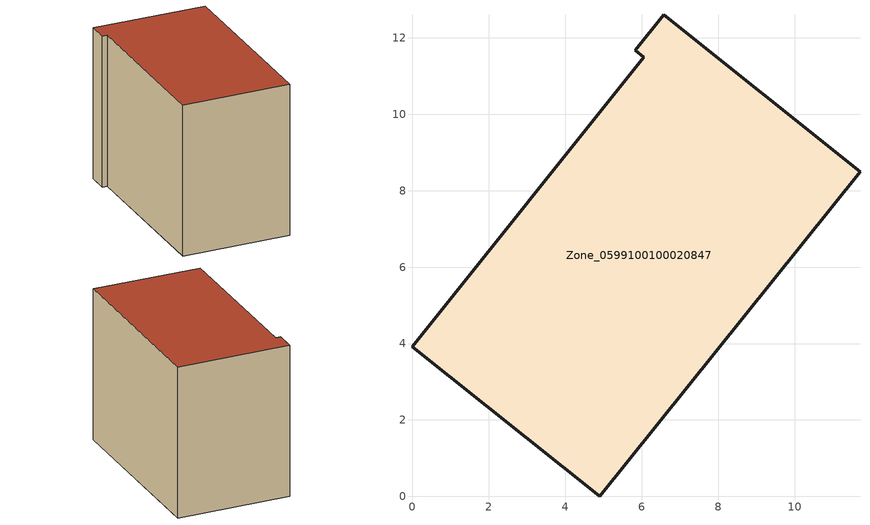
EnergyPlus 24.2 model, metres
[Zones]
Zone_0599100100020847
 floor ground (C_G): 6.58,12.61 11.71,8.5 4.91,0 0,3.91 6.05,11.5 5.83,11.67 z0.5
 wall outside (C_F): 4.91,0 11.71,8.5 6.58,12.61 5.83,11.67 6.05,11.5 0,3.91 4.91,0 z0.5:9.38
 roof outside (C_R): 11.71,8.5 6.58,12.61 5.83,11.67 6.05,11.5 0,3.91 4.91,0 z9.38
[BUILDING]
Pand.0599100100020847: North Axis=0; Terrain=City; Loads Convergence Tolerance Value=0.04; Temperature Convergence Tolerance Value=0.4; Solar Distribution=FullExterior; Maximum Number of Warmup Days=25; Minimum Number of Warmup Days=1
[Site:Location]
Rotterdam.The.Hague.AP_ZH_NLD Design_Conditions: Latitude=51.96; Longitude=4.45; Time Zone=1; Elevation=-4.5
[SITE:GROUNDTEMPERATURE:BUILDINGSURFACE]
18, 18, 18, 18, 18, 18, 18, 18, 18, 18, 18, 18
[MATERIAL] Thermal Absorptance=0.9; Solar Absorptance=0.7; Visible Absorptance=0.7
Name | Roughness | Thickness | Conductivity | Density | Specific Heat
G.TC.2015-2018 | MediumSmooth | 0.15 | 0.0428571 | 540 | 1210
F.TC.2015-2018 | Rough | 0.3 | 0.0666667 | 1920 | 840
R.TC.2015-2018 | MediumRough | 0.2 | 0.0333333 | 1500 | 1000
[CONSTRUCTION]
C_G: G.TC.2015-2018
C_F: F.TC.2015-2018
C_R: R.TC.2015-2018
[ZONE]
Zone_0599100100020847: Type=1; Multiplier=1; Ceiling Height=Autocalculate; Volume=Autocalculate; Floor Area=autocalculate; Part of Total Floor Area=Yes
[ZONEINFILTRATION:DESIGNFLOWRATE]
Infil_Zone_0599100100020847: Zone or ZoneList or Space or SpaceList=Zone_0599100100020847; Schedule=AlwaysOn; Design Flow Rate Calculation Method=Flow/Area; Flow Rate per Floor Area=0.0015; Constant Term Coefficient=1; Temperature Term Coefficient=0; Velocity Term Coefficient=0; Velocity Squared Term Coefficient=0
[HVACTEMPLATE:ZONE:IDEALLOADSAIRSYSTEM]
Zone_0599100100020847: Maximum Heating Supply Air Temperature=50; Minimum Cooling Supply Air Temperature=13; Maximum Heating Supply Air Humidity Ratio=0.0156; Minimum Cooling Supply Air Humidity Ratio=0.0077; Heating Limit=NoLimit; Cooling Limit=NoLimit; Dehumidification Control Type=ConstantSensibleHeatRatio; Cooling Sensible Heat Ratio=0.7; Dehumidification Setpoint=60; Humidification Control Type=None; Humidification Setpoint=30; Outdoor Air Method=None; Outdoor Air Flow Rate per Person=0.00944; Outdoor Air Flow Rate per Zone Floor Area=0; Outdoor Air Flow Rate per Zone=0; Demand Controlled Ventilation Type=None; Outdoor Air Economizer Type=NoEconomizer; Heat Recovery Type=None; Sensible Heat Recovery Effectiveness=0.7; Latent Heat Recovery Effectiveness=0.65
[ZONECONTROL:THERMOSTAT]
ThermostatControl_Zone_0599100100020847: Zone or ZoneList=Zone_0599100100020847; Control Type Schedule=DualSetpointControlType; Control 1=Thermostat_Zone_0599100100020847; Temperature Difference Between Cutout And Setpoint=0
[THERMOSTATSETPOINT:DUALSETPOINT]
Thermostat_Zone_0599100100020847: Heating Setpoint Temperature Schedule=HeatingSetpoint_Zone_0599100100020847; Cooling Setpoint Temperature Schedule=CoolingSetpoint_Zone_0599100100020847
[SCHEDULE:COMPACT]
HeatingSetpoint_Zone_0599100100020847: Through: 12/31, For: AllDays, Until: 24:00, 21
CoolingSetpoint_Zone_0599100100020847: Through: 12/31, For: AllDays, Until: 24:00, 24
DualSetpointControlType: Through: 12/31, For: AllDays, Until: 24:00, 4
AlwaysOn: Through: 12/31, For: AllDays, Until: 24:00, 1
